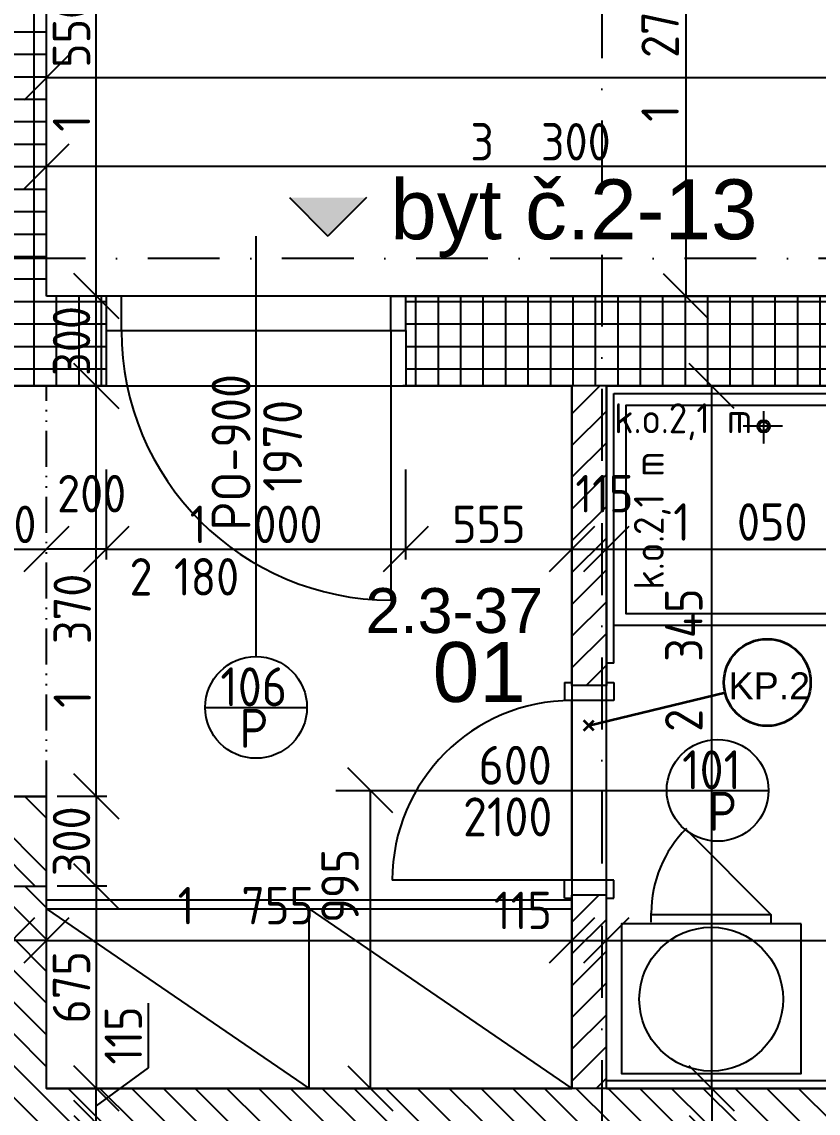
# Model space of a CAD drawing. Extents: x 4511820 to 5180432, y -1526536 to -944957.
# Drawn here: x 5102810 to 5105470, y -1206952 to -1203309 of the extents above; entities that cross this region are included whole.
import ezdxf

# ---------------------------------------------------------------- set-up
doc = ezdxf.new("R2010")
doc.units = 0
doc.header["$MEASUREMENT"] = 0
for name, pattern in [('ACAD_ISO12W100', [22, 12, -3, 0.5, -3, 0.5, -3]), ('BODKOCIARKOVANA_3', [5.6, 3, -1.3, 0, -1.3]), ('DASHED', [0.75, 0.5, -0.25])]:
    doc.linetypes.add(name, pattern=pattern)
doc.layers.get('0').update_dxf_attribs({"linetype": 'CONTINUOUS'})
doc.layers.get('Defpoints').update_dxf_attribs({"color": 61, "linetype": 'CONTINUOUS'})
for name, color, linetype in [('DVERE', 45, 'CONTINUOUS'), ('KÓTY', 4, 'CONTINUOUS'), ('MÚRY', 1, 'CONTINUOUS'), ('osi', 253, 'CONTINUOUS'), ('Plochy', 41, 'CONTINUOUS'), ('POPIS', 7, 'CONTINUOUS'), ('TENKÁ', 7, 'CONTINUOUS'), ('ZARIADENIE', 47, 'CONTINUOUS'), ('ZARIADENIE1', 145, 'CONTINUOUS'), ('ZARIADOVACIE', 144, 'CONTINUOUS'), ('ŠRAFY', 82, 'CONTINUOUS')]:
    doc.layers.add(name, color=color, linetype=linetype)
doc.layers.add('preklady', color=74, linetype='CONTINUOUS', lineweight=35)
doc.styles.add('ARIAL', font='arial.ttf')
doc.styles.add('Style-Arial', font='arial.ttf')
doc.styles.add('STYLE1', font='isocp.shx')
doc.dimstyles.new('STANDARD-50', dxfattribs={"dimtxt": 125, "dimasz": 150, "dimexe": 10, "dimexo": 200, "dimgap": 20, "dimtad": 1, "dimdsep": 46, "dimlunit": 6, "dimtxsty": 'STYLE1', "dimblk1": 'OBLIQUE', "dimblk2": 'OBLIQUE', "dimsah": 1, "dimcen": 2.5, "dimse1": 1, "dimse2": 1, "dimadec": 0, "dimazin": 0, "dimtfac": 1, "dimtmove": 1, "dimatfit": 3, "dimldrblk": 'OBLIQUE', "dimfxl": 1, "dimtolj": 1, "dimtzin": 0, "dimarcsym": 0})
pattern_1 = [(45, (515270.5, 214751.965), (-53.0330086, 53.0330086), [])]
pattern_2 = [(90, (-3307273.674, 579782.7), (-75, 1e-14), []), (180, (-3307273.674, 579782.7), (-1e-14, -75), [])]

# ---------------------------------------------------------------- blocks, each defined once
blk = doc.blocks.new('_OBLIQUE')
at = {"color": 0, "linetype": 'ByBlock'}
blk.add_line((-0.5, -0.5), (0.5, 0.5), dxfattribs=at)
blk = doc.blocks.new('*D27940')
at = {"layer": 'Defpoints', "color": 0}
for p in [(5103058.5, -1206984.2), (5103058.5, -1206984.2), (5103058.5, -1207034.2)]:
    blk.add_point(p, dxfattribs=at)
at = {"layer": 'KÓTY', "color": 0, "lineweight": -2}
blk.add_line((5103058.5, -1207034.2), (5103058.5, -1206984.2), dxfattribs=at)
at = {"layer": 'KÓTY', "color": 0, "linetype": 'ByBlock', "lineweight": -2, "xscale": 150, "yscale": 150, "zscale": 150}
for p, rotation in [((5103058.5, -1206984.2), 90), ((5103058.5, -1207034.2), 270)]:
    blk.add_blockref('_OBLIQUE', p, dxfattribs=dict(at, rotation=rotation))
at = {"layer": 'KÓTY', "color": 0, "insert": (5102949.5, -1207143), "char_height": 125, "attachment_point": 5, "rotation": 90, "style": 'STYLE1'}
blk.add_mtext('\\A1;50', dxfattribs=at)
blk = doc.blocks.new('*D27941')
at = {"layer": 'Defpoints', "color": 0}
for p in [(5103058.5, -1206869.2), (5103058.5, -1206869.2), (5103058.5, -1206984.2)]:
    blk.add_point(p, dxfattribs=at)
at = {"layer": 'KÓTY', "color": 0, "lineweight": -2}
for p, q in [((5103231.5, -1206585), (5103231.5, -1206800)), ((5103231.5, -1206800), (5103058.5, -1206926.7)), ((5103058.5, -1206984.2), (5103058.5, -1206869.2))]:
    blk.add_line(p, q, dxfattribs=at)
at = {"layer": 'KÓTY', "color": 0, "linetype": 'ByBlock', "lineweight": -2, "xscale": 150, "yscale": 150, "zscale": 150}
for p, rotation in [((5103058.5, -1206869.2), 90), ((5103058.5, -1206984.2), 270)]:
    blk.add_blockref('_OBLIQUE', p, dxfattribs=dict(at, rotation=rotation))
at = {"layer": 'KÓTY', "color": 0, "insert": (5103149, -1206692.5), "char_height": 125, "attachment_point": 5, "rotation": 90, "style": 'STYLE1'}
blk.add_mtext('\\A1;115', dxfattribs=at)
blk = doc.blocks.new('*D28046')
at = {"layer": 'Defpoints', "color": 0}
for p in [(5104762.5, -1206869.2), (5104762.5, -1207034.2), (5105114.5, -1207034.2)]:
    blk.add_point(p, dxfattribs=at)
at = {"layer": 'KÓTY', "color": 0, "lineweight": -2}
blk.add_line((5105114.5, -1206869.2), (5105114.5, -1207034.2), dxfattribs=at)
at = {"layer": 'KÓTY', "color": 0, "linetype": 'ByBlock', "lineweight": -2, "xscale": 150, "yscale": 150, "zscale": 150}
for p, rotation in [((5105114.5, -1206869.2), 90), ((5105114.5, -1207034.2), 270)]:
    blk.add_blockref('_OBLIQUE', p, dxfattribs=dict(at, rotation=rotation))
at = {"layer": 'KÓTY', "color": 0, "insert": (5104997, -1207173.5), "char_height": 125, "attachment_point": 5, "rotation": 90, "style": 'STYLE1'}
blk.add_mtext('\\A1;165', dxfattribs=at)
blk = doc.blocks.new('*D28047')
at = {"layer": 'Defpoints', "color": 0}
for p in [(5104762.5, -1204524.2), (5105114.5, -1204524.2), (5104762.5, -1206869.2)]:
    blk.add_point(p, dxfattribs=at)
at = {"layer": 'KÓTY', "color": 0, "lineweight": -2}
blk.add_line((5105114.5, -1206869.2), (5105114.5, -1204524.2), dxfattribs=at)
at = {"layer": 'KÓTY', "color": 0, "linetype": 'ByBlock', "lineweight": -2, "xscale": 150, "yscale": 150, "zscale": 150}
for p, rotation in [((5105114.5, -1204524.2), 90), ((5105114.5, -1206869.2), 270)]:
    blk.add_blockref('_OBLIQUE', p, dxfattribs=dict(at, rotation=rotation))
at = {"layer": 'KÓTY', "color": 0, "insert": (5105021, -1205439.5), "char_height": 125, "attachment_point": 5, "rotation": 90, "style": 'STYLE1'}
blk.add_mtext('\\A1;2ﾠ345', dxfattribs=at)
blk = doc.blocks.new('*D28050')
at = {"layer": 'Defpoints', "color": 0}
for p in [(5102592.5, -1205069), (5102892.5, -1205069), (5102892.5, -1205069)]:
    blk.add_point(p, dxfattribs=at)
at = {"layer": 'KÓTY', "color": 0, "lineweight": -2}
blk.add_line((5102592.5, -1205069), (5102892.5, -1205069), dxfattribs=at)
at = {"layer": 'KÓTY', "color": 0, "linetype": 'ByBlock', "lineweight": -2, "xscale": 150, "yscale": 150, "zscale": 150, "rotation": 180}
blk.add_blockref('_OBLIQUE', (5102592.5, -1205069), dxfattribs=at)
at = {"layer": 'KÓTY', "color": 0, "linetype": 'ByBlock', "lineweight": -2, "xscale": 150, "yscale": 150, "zscale": 150}
blk.add_blockref('_OBLIQUE', (5102892.5, -1205069), dxfattribs=at)
at = {"layer": 'KÓTY', "color": 0, "insert": (5102742.5, -1204986.5), "char_height": 125, "attachment_point": 5, "style": 'STYLE1'}
blk.add_mtext('\\A1;300', dxfattribs=at)
blk = doc.blocks.new('*D28053')
at = {"layer": 'Defpoints', "color": 0}
for p in [(5102892.5, -1206194.2), (5102892.5, -1206869.2), (5103058.5, -1206869.2)]:
    blk.add_point(p, dxfattribs=at)
at = {"layer": 'KÓTY', "color": 0, "lineweight": -2}
blk.add_line((5103058.5, -1206194.2), (5103058.5, -1206869.2), dxfattribs=at)
at = {"layer": 'KÓTY', "color": 0, "linetype": 'ByBlock', "lineweight": -2, "xscale": 150, "yscale": 150, "zscale": 150}
for p, rotation in [((5103058.5, -1206194.2), 90), ((5103058.5, -1206869.2), 270)]:
    blk.add_blockref('_OBLIQUE', p, dxfattribs=dict(at, rotation=rotation))
at = {"layer": 'KÓTY', "color": 0, "insert": (5102976, -1206531.7), "char_height": 125, "attachment_point": 5, "rotation": 90, "style": 'STYLE1'}
blk.add_mtext('\\A1;675', dxfattribs=at)
blk = doc.blocks.new('*D28054')
at = {"layer": 'Defpoints', "color": 0}
for p in [(5102892.5, -1205894.2), (5102892.5, -1206194.2), (5103058.5, -1206194.2)]:
    blk.add_point(p, dxfattribs=at)
at = {"layer": 'KÓTY', "color": 0, "lineweight": -2}
blk.add_line((5103058.5, -1205894.2), (5103058.5, -1206194.2), dxfattribs=at)
at = {"layer": 'KÓTY', "color": 0, "linetype": 'ByBlock', "lineweight": -2, "xscale": 150, "yscale": 150, "zscale": 150}
for p, rotation in [((5103058.5, -1205894.2), 90), ((5103058.5, -1206194.2), 270)]:
    blk.add_blockref('_OBLIQUE', p, dxfattribs=dict(at, rotation=rotation))
at = {"layer": 'KÓTY', "color": 0, "insert": (5102976, -1206044.2), "char_height": 125, "attachment_point": 5, "rotation": 90, "style": 'STYLE1'}
blk.add_mtext('\\A1;300', dxfattribs=at)
blk = doc.blocks.new('*D28055')
at = {"layer": 'Defpoints', "color": 0}
for p in [(5102892.5, -1204524.2), (5103058.5, -1204524.2), (5102892.5, -1205894.2)]:
    blk.add_point(p, dxfattribs=at)
at = {"layer": 'KÓTY', "color": 0, "lineweight": -2}
blk.add_line((5103058.5, -1205894.2), (5103058.5, -1204524.2), dxfattribs=at)
at = {"layer": 'KÓTY', "color": 0, "linetype": 'ByBlock', "lineweight": -2, "xscale": 150, "yscale": 150, "zscale": 150}
for p, rotation in [((5103058.5, -1204524.2), 90), ((5103058.5, -1205894.2), 270)]:
    blk.add_blockref('_OBLIQUE', p, dxfattribs=dict(at, rotation=rotation))
at = {"layer": 'KÓTY', "color": 0, "insert": (5102978.5, -1205375), "char_height": 125, "attachment_point": 5, "rotation": 90, "style": 'STYLE1'}
blk.add_mtext('\\A1;1ﾠ370', dxfattribs=at)
blk = doc.blocks.new('*D28058')
at = {"layer": 'Defpoints', "color": 0}
for p in [(5102892.5, -1205069), (5102892.5, -1205069), (5103092.5, -1205069)]:
    blk.add_point(p, dxfattribs=at)
at = {"layer": 'KÓTY', "color": 0, "lineweight": -2}
blk.add_line((5103092.5, -1205069), (5102892.5, -1205069), dxfattribs=at)
at = {"layer": 'KÓTY', "color": 0, "linetype": 'ByBlock', "lineweight": -2, "xscale": 150, "yscale": 150, "zscale": 150, "rotation": 180}
blk.add_blockref('_OBLIQUE', (5102892.5, -1205069), dxfattribs=at)
at = {"layer": 'KÓTY', "color": 0, "linetype": 'ByBlock', "lineweight": -2, "xscale": 150, "yscale": 150, "zscale": 150}
blk.add_blockref('_OBLIQUE', (5103092.5, -1205069), dxfattribs=at)
at = {"layer": 'KÓTY', "color": 0, "insert": (5103043.3, -1204884), "char_height": 125, "attachment_point": 5, "style": 'STYLE1'}
blk.add_mtext('\\A1;200', dxfattribs=at)
blk = doc.blocks.new('*D28059')
at = {"layer": 'Defpoints', "color": 0}
for p in [(5103058.5, -1204224.2), (5103058.5, -1204224.2), (5103058.5, -1204524.2)]:
    blk.add_point(p, dxfattribs=at)
at = {"layer": 'KÓTY', "color": 0, "lineweight": -2}
blk.add_line((5103058.5, -1204524.2), (5103058.5, -1204224.2), dxfattribs=at)
at = {"layer": 'KÓTY', "color": 0, "linetype": 'ByBlock', "lineweight": -2, "xscale": 150, "yscale": 150, "zscale": 150}
for p, rotation in [((5103058.5, -1204224.2), 90), ((5103058.5, -1204524.2), 270)]:
    blk.add_blockref('_OBLIQUE', p, dxfattribs=dict(at, rotation=rotation))
at = {"layer": 'KÓTY', "color": 0, "insert": (5102976, -1204374.2), "char_height": 125, "attachment_point": 5, "rotation": 90, "style": 'STYLE1'}
blk.add_mtext('\\A1;300', dxfattribs=at)
blk = doc.blocks.new('*D28060')
at = {"layer": 'Defpoints', "color": 0}
for p in [(5103058.5, -1202674.2), (5103058.5, -1202674.2), (5103058.5, -1204224.2)]:
    blk.add_point(p, dxfattribs=at)
at = {"layer": 'KÓTY', "color": 0, "lineweight": -2}
blk.add_line((5103058.5, -1204224.2), (5103058.5, -1202674.2), dxfattribs=at)
at = {"layer": 'KÓTY', "color": 0, "linetype": 'ByBlock', "lineweight": -2, "xscale": 150, "yscale": 150, "zscale": 150}
for p, rotation in [((5103058.5, -1202674.2), 90), ((5103058.5, -1204224.2), 270)]:
    blk.add_blockref('_OBLIQUE', p, dxfattribs=dict(at, rotation=rotation))
at = {"layer": 'KÓTY', "color": 0, "insert": (5102976, -1203449.2), "char_height": 125, "attachment_point": 5, "rotation": 90, "style": 'STYLE1'}
blk.add_mtext('\\A1;1ﾠ550', dxfattribs=at)
blk = doc.blocks.new('*D28063')
at = {"layer": 'Defpoints', "color": 0}
for p in [(5102892.5, -1206194.2), (5104647.5, -1206174.2), (5104647.5, -1206375)]:
    blk.add_point(p, dxfattribs=at)
at = {"layer": 'KÓTY', "color": 0, "lineweight": -2}
blk.add_line((5102892.5, -1206375), (5104647.5, -1206375), dxfattribs=at)
at = {"layer": 'KÓTY', "color": 0, "linetype": 'ByBlock', "lineweight": -2, "xscale": 150, "yscale": 150, "zscale": 150, "rotation": 180}
blk.add_blockref('_OBLIQUE', (5102892.5, -1206375), dxfattribs=at)
at = {"layer": 'KÓTY', "color": 0, "linetype": 'ByBlock', "lineweight": -2, "xscale": 150, "yscale": 150, "zscale": 150}
blk.add_blockref('_OBLIQUE', (5104647.5, -1206375), dxfattribs=at)
at = {"layer": 'KÓTY', "color": 0, "insert": (5103558, -1206259), "char_height": 125, "attachment_point": 5, "style": 'STYLE1'}
blk.add_mtext('\\A1;1ﾠ755', dxfattribs=at)
blk = doc.blocks.new('*D28064')
at = {"layer": 'Defpoints', "color": 0}
for p in [(5102777.5, -1206375), (5102777.5, -1206375), (5102892.5, -1206375)]:
    blk.add_point(p, dxfattribs=at)
at = {"layer": 'KÓTY', "color": 0, "lineweight": -2}
blk.add_line((5102892.5, -1206375), (5102777.5, -1206375), dxfattribs=at)
at = {"layer": 'KÓTY', "color": 0, "linetype": 'ByBlock', "lineweight": -2, "xscale": 150, "yscale": 150, "zscale": 150, "rotation": 180}
blk.add_blockref('_OBLIQUE', (5102777.5, -1206375), dxfattribs=at)
at = {"layer": 'KÓTY', "color": 0, "linetype": 'ByBlock', "lineweight": -2, "xscale": 150, "yscale": 150, "zscale": 150}
blk.add_blockref('_OBLIQUE', (5102892.5, -1206375), dxfattribs=at)
at = {"layer": 'KÓTY', "color": 0, "insert": (5102611.5, -1206324.5), "char_height": 125, "attachment_point": 5, "style": 'STYLE1'}
blk.add_mtext('\\A1;115', dxfattribs=at)
blk = doc.blocks.new('*D28065')
at = {"layer": 'Defpoints', "color": 0}
for p in [(5104647.5, -1206375), (5104762.5, -1206375), (5104762.5, -1206375)]:
    blk.add_point(p, dxfattribs=at)
at = {"layer": 'KÓTY', "color": 0, "lineweight": -2}
blk.add_line((5104647.5, -1206375), (5104762.5, -1206375), dxfattribs=at)
at = {"layer": 'KÓTY', "color": 0, "linetype": 'ByBlock', "lineweight": -2, "xscale": 150, "yscale": 150, "zscale": 150, "rotation": 180}
blk.add_blockref('_OBLIQUE', (5104647.5, -1206375), dxfattribs=at)
at = {"layer": 'KÓTY', "color": 0, "linetype": 'ByBlock', "lineweight": -2, "xscale": 150, "yscale": 150, "zscale": 150}
blk.add_blockref('_OBLIQUE', (5104762.5, -1206375), dxfattribs=at)
at = {"layer": 'KÓTY', "color": 0, "insert": (5104483.5, -1206275), "char_height": 125, "attachment_point": 5, "style": 'STYLE1'}
blk.add_mtext('\\A1;115', dxfattribs=at)
blk = doc.blocks.new('*D28066')
at = {"layer": 'Defpoints', "color": 0}
for p in [(5107467.5, -1206375), (5104762.5, -1206869.2), (5107467.5, -1206869.2)]:
    blk.add_point(p, dxfattribs=at)
at = {"layer": 'KÓTY', "color": 0, "lineweight": -2}
blk.add_line((5104762.5, -1206375), (5107467.5, -1206375), dxfattribs=at)
at = {"layer": 'KÓTY', "color": 0, "linetype": 'ByBlock', "lineweight": -2, "xscale": 150, "yscale": 150, "zscale": 150, "rotation": 180}
blk.add_blockref('_OBLIQUE', (5104762.5, -1206375), dxfattribs=at)
at = {"layer": 'KÓTY', "color": 0, "linetype": 'ByBlock', "lineweight": -2, "xscale": 150, "yscale": 150, "zscale": 150}
blk.add_blockref('_OBLIQUE', (5107467.5, -1206375), dxfattribs=at)
at = {"layer": 'KÓTY', "color": 0, "insert": (5106322, -1206277), "char_height": 125, "attachment_point": 5, "style": 'STYLE1'}
blk.add_mtext('\\A1;2ﾠ705', dxfattribs=at)
blk = doc.blocks.new('*D28067')
at = {"layer": 'Defpoints', "color": 0}
for p in [(5103859.3, -1205874.2), (5103859.3, -1206869.2), (5103974, -1206869.2)]:
    blk.add_point(p, dxfattribs=at)
at = {"layer": 'KÓTY', "color": 0, "lineweight": -2}
blk.add_line((5103974, -1205874.2), (5103974, -1206869.2), dxfattribs=at)
at = {"layer": 'KÓTY', "color": 0, "linetype": 'ByBlock', "lineweight": -2, "xscale": 150, "yscale": 150, "zscale": 150}
for p, rotation in [((5103974, -1205874.2), 90), ((5103974, -1206869.2), 270)]:
    blk.add_blockref('_OBLIQUE', p, dxfattribs=dict(at, rotation=rotation))
at = {"layer": 'KÓTY', "color": 0, "insert": (5103873, -1206193), "char_height": 125, "attachment_point": 5, "rotation": 90, "style": 'STYLE1'}
blk.add_mtext('\\A1;995', dxfattribs=at)
blk = doc.blocks.new('*D28069')
at = {"layer": 'Defpoints', "color": 0}
for p in [(5104647.5, -1205069), (5104762.5, -1205069), (5104762.5, -1205069)]:
    blk.add_point(p, dxfattribs=at)
at = {"layer": 'KÓTY', "color": 0, "lineweight": -2}
blk.add_line((5104647.5, -1205069), (5104762.5, -1205069), dxfattribs=at)
at = {"layer": 'KÓTY', "color": 0, "linetype": 'ByBlock', "lineweight": -2, "xscale": 150, "yscale": 150, "zscale": 150, "rotation": 180}
blk.add_blockref('_OBLIQUE', (5104647.5, -1205069), dxfattribs=at)
at = {"layer": 'KÓTY', "color": 0, "linetype": 'ByBlock', "lineweight": -2, "xscale": 150, "yscale": 150, "zscale": 150}
blk.add_blockref('_OBLIQUE', (5104762.5, -1205069), dxfattribs=at)
at = {"layer": 'KÓTY', "color": 0, "insert": (5104755.8, -1204884), "char_height": 125, "attachment_point": 5, "style": 'STYLE1'}
blk.add_mtext('\\A1;115', dxfattribs=at)
blk = doc.blocks.new('*D28070')
at = {"layer": 'Defpoints', "color": 0}
for p in [(5104762.5, -1205069), (5105812.5, -1205069), (5105812.5, -1205069)]:
    blk.add_point(p, dxfattribs=at)
at = {"layer": 'KÓTY', "color": 0, "lineweight": -2}
blk.add_line((5104762.5, -1205069), (5105812.5, -1205069), dxfattribs=at)
at = {"layer": 'KÓTY', "color": 0, "linetype": 'ByBlock', "lineweight": -2, "xscale": 150, "yscale": 150, "zscale": 150, "rotation": 180}
blk.add_blockref('_OBLIQUE', (5104762.5, -1205069), dxfattribs=at)
at = {"layer": 'KÓTY', "color": 0, "linetype": 'ByBlock', "lineweight": -2, "xscale": 150, "yscale": 150, "zscale": 150}
blk.add_blockref('_OBLIQUE', (5105812.5, -1205069), dxfattribs=at)
at = {"layer": 'KÓTY', "color": 0, "insert": (5105210, -1204978.5), "char_height": 125, "attachment_point": 5, "style": 'STYLE1'}
blk.add_mtext('\\A1;1ﾠ050', dxfattribs=at)
blk = doc.blocks.new('*D28080')
at = {"layer": 'Defpoints', "color": 0}
for p in [(5109232.5, -1203495), (5102892.5, -1204157.7), (5109232.5, -1204157.7)]:
    blk.add_point(p, dxfattribs=at)
at = {"layer": 'KÓTY', "color": 0, "lineweight": -2}
blk.add_line((5102892.5, -1203495), (5109232.5, -1203495), dxfattribs=at)
at = {"layer": 'KÓTY', "color": 0, "linetype": 'ByBlock', "lineweight": -2, "xscale": 150, "yscale": 150, "zscale": 150, "rotation": 180}
blk.add_blockref('_OBLIQUE', (5102892.5, -1203495), dxfattribs=at)
at = {"layer": 'KÓTY', "color": 0, "linetype": 'ByBlock', "lineweight": -2, "xscale": 150, "yscale": 150, "zscale": 150}
blk.add_blockref('_OBLIQUE', (5109232.5, -1203495), dxfattribs=at)
at = {"layer": 'KÓTY', "color": 0, "insert": (5106062.5, -1203412.5), "char_height": 125, "attachment_point": 5, "style": 'STYLE1'}
blk.add_mtext('\\A1;6ﾠ340', dxfattribs=at)
blk = doc.blocks.new('*D28085')
at = {"layer": 'Defpoints', "color": 0}
for p in [(5102892.5, -1203792), (5102892.5, -1204224.2), (5106192.5, -1204224.2)]:
    blk.add_point(p, dxfattribs=at)
at = {"layer": 'KÓTY', "color": 0, "lineweight": -2}
blk.add_line((5106192.5, -1203792), (5102892.5, -1203792), dxfattribs=at)
at = {"layer": 'KÓTY', "color": 0, "linetype": 'ByBlock', "lineweight": -2, "xscale": 150, "yscale": 150, "zscale": 150, "rotation": 180}
blk.add_blockref('_OBLIQUE', (5102892.5, -1203792), dxfattribs=at)
at = {"layer": 'KÓTY', "color": 0, "linetype": 'ByBlock', "lineweight": -2, "xscale": 150, "yscale": 150, "zscale": 150}
blk.add_blockref('_OBLIQUE', (5106192.5, -1203792), dxfattribs=at)
at = {"layer": 'KÓTY', "color": 0, "insert": (5104542.5, -1203709.5), "char_height": 125, "attachment_point": 5, "style": 'STYLE1'}
blk.add_mtext('\\A1;3ﾠ300', dxfattribs=at)
blk = doc.blocks.new('*D28088')
at = {"layer": 'Defpoints', "color": 0}
for p in [(5105192.5, -1202954.2), (5105027.5, -1204224.2), (5105192.5, -1204224.2)]:
    blk.add_point(p, dxfattribs=at)
at = {"layer": 'KÓTY', "color": 0, "lineweight": -2}
blk.add_line((5105027.5, -1202954.2), (5105027.5, -1204224.2), dxfattribs=at)
at = {"layer": 'KÓTY', "color": 0, "linetype": 'ByBlock', "lineweight": -2, "xscale": 150, "yscale": 150, "zscale": 150}
for p, rotation in [((5105027.5, -1202954.2), 90), ((5105027.5, -1204224.2), 270)]:
    blk.add_blockref('_OBLIQUE', p, dxfattribs=dict(at, rotation=rotation))
at = {"layer": 'KÓTY', "color": 0, "insert": (5104942, -1203420), "char_height": 125, "attachment_point": 5, "rotation": 90, "style": 'STYLE1'}
blk.add_mtext('\\A1;1ﾠ270', dxfattribs=at)
blk = doc.blocks.new('*D31508')
at = {"layer": 'Defpoints', "color": 0}
for p in [(5103092.5, -1204524.2), (5104092.5, -1204524.2), (5104092.5, -1205069)]:
    blk.add_point(p, dxfattribs=at)
at = {"layer": 'KÓTY', "color": 0, "lineweight": -2}
blk.add_line((5103092.5, -1205069), (5104092.5, -1205069), dxfattribs=at)
at = {"layer": 'KÓTY', "color": 0, "linetype": 'ByBlock', "lineweight": -2, "xscale": 150, "yscale": 150, "zscale": 150, "rotation": 180}
blk.add_blockref('_OBLIQUE', (5103092.5, -1205069), dxfattribs=at)
at = {"layer": 'KÓTY', "color": 0, "linetype": 'ByBlock', "lineweight": -2, "xscale": 150, "yscale": 150, "zscale": 150}
blk.add_blockref('_OBLIQUE', (5104092.5, -1205069), dxfattribs=at)
at = {"layer": 'KÓTY', "color": 0, "insert": (5103592.5, -1204986.5), "char_height": 125, "attachment_point": 5, "style": 'STYLE1'}
blk.add_mtext('\\A1;1ﾠ000', dxfattribs=at)
blk = doc.blocks.new('*D31509')
at = {"layer": 'Defpoints', "color": 0}
for p in [(5104092.5, -1204524.2), (5104647.5, -1204524.2), (5104647.5, -1205069)]:
    blk.add_point(p, dxfattribs=at)
at = {"layer": 'KÓTY', "color": 0, "lineweight": -2}
blk.add_line((5104092.5, -1205069), (5104647.5, -1205069), dxfattribs=at)
at = {"layer": 'KÓTY', "color": 0, "linetype": 'ByBlock', "lineweight": -2, "xscale": 150, "yscale": 150, "zscale": 150, "rotation": 180}
blk.add_blockref('_OBLIQUE', (5104092.5, -1205069), dxfattribs=at)
at = {"layer": 'KÓTY', "color": 0, "linetype": 'ByBlock', "lineweight": -2, "xscale": 150, "yscale": 150, "zscale": 150}
blk.add_blockref('_OBLIQUE', (5104647.5, -1205069), dxfattribs=at)
at = {"layer": 'KÓTY', "color": 0, "insert": (5104370, -1204986.5), "char_height": 125, "attachment_point": 5, "style": 'STYLE1'}
blk.add_mtext('\\A1;555', dxfattribs=at)

msp = doc.modelspace()

# ---------------------------------------------------------------- hatches: boundary and pattern name
at = {"layer": 'TENKÁ'}
h = msp.add_hatch(color=256, dxfattribs=at)
h.dxf.hatch_style = 1
h.paths.add_polyline_path([(5103704.09, -1203895.816), (5103960.91, -1203895.816), (5103832.5, -1204024.226)])
at = {"layer": 'ŠRAFY', "ltscale": 0.25}
h = msp.add_hatch(dxfattribs=at)
h.set_pattern_fill('ANSI37', color=256, scale=600, angle=45)
h.set_pattern_definition(pattern_2)
h.paths.add_polyline_path([(5102892.5, -1202674.226), (5102892.5, -1202394.226), (5102892.5, -1202114.226), (5102892.5, -1201834.226), (5102892.5, -1201554.226), (5102892.5, -1201274.226), (5102892.5, -1200994.226), (5102892.5, -1200714.226), (5102892.5, -1199614.226), (5102592.5, -1199614.226), (5102592.5, -1204524.226), (5102892.5, -1204524.226), (5103092.5, -1204524.226), (5103092.5, -1204339.226), (5103092.5, -1204224.226), (5102892.5, -1204224.226)])
h = msp.add_hatch(dxfattribs=at)
h.set_pattern_fill('ANSI37', color=256, scale=600, angle=45)
h.set_pattern_definition(pattern_2)
h.paths.add_polyline_path([(5104092.5, -1204339.226), (5104092.5, -1204524.226), (5104647.5, -1204524.226), (5104762.5, -1204524.226), (5105812.5, -1204524.226), (5105927.5, -1204524.226), (5106327.5, -1204524.226), (5106442.5, -1204524.226), (5107467.5, -1204524.226), (5107582.5, -1204524.226), (5107582.5, -1204224.226), (5107192.5, -1204224.226), (5106192.5, -1204224.226), (5104092.5, -1204224.226)])
h = msp.add_hatch(dxfattribs=at)
h.set_pattern_fill('ANSI31', color=256, scale=600, angle=90, style=0)
h.set_pattern_definition([(135, (-2904913.184, 133592.89), (-53.0330086, -53.0330086), [])])
h.paths.add_polyline_path([(5107582.5, -1207034.226), (5107582.5, -1204524.226), (5107467.5, -1204524.226), (5107467.5, -1206869.226), (5107342.5, -1206869.226), (5104762.5, -1206869.226), (5104647.5, -1206869.226), (5103770, -1206869.226), (5102892.5, -1206869.226), (5102892.5, -1206269.226), (5102892.5, -1206239.226), (5102892.5, -1206194.226), (5102777.5, -1206194.226), (5102777.5, -1206984.226), (5107467.5, -1206984.226), (5107467.5, -1207034.226)])
h = msp.add_hatch(dxfattribs=at)
h.set_pattern_fill('ANSI31', color=256, scale=600, style=0)
h.set_pattern_definition(pattern_1)
h.paths.add_polyline_path([(5104647.5, -1205524.226), (5104762.5, -1205524.226), (5104762.5, -1205514.226), (5104762.5, -1205449.226), (5104762.5, -1204524.226), (5104647.5, -1204524.226), (5104647.5, -1205514.226)])
at = {"layer": 'ŠRAFY'}
h = msp.add_hatch(dxfattribs=at)
h.set_pattern_fill('ANSI32', color=256, scale=500, angle=90)
h.set_pattern_definition([(135, (584112, 2493.08), (-132.5825215, -132.5825215), []), (135, (584112, 2581.47), (-132.5825215, -132.5825215), [])])
h.paths.add_polyline_path([(5100027.5, -1205894.226), (5099427.5, -1205894.226), (5099177.5, -1205894.226), (5099077.5, -1205894.226), (5098827.5, -1205894.226), (5097547.5, -1205894.226), (5097372.5, -1205894.226), (5096017.5, -1205894.226), (5096017.5, -1206194.226), (5097372.5, -1206194.226), (5097547.5, -1206194.226), (5102727.5, -1206194.226), (5102777.5, -1206194.226), (5102892.5, -1206194.226), (5102892.5, -1205894.226), (5102592.5, -1205894.226), (5101392.5, -1205894.226), (5101277.5, -1205894.226), (5100742.5, -1205894.226), (5100627.5, -1205894.226)])
at = {"layer": 'ŠRAFY', "ltscale": 0.25}
h = msp.add_hatch(dxfattribs=at)
h.set_pattern_fill('ANSI31', color=256, scale=600, style=0)
h.set_pattern_definition(pattern_1)
h.paths.add_polyline_path([(5104647.5, -1206234.226), (5104647.5, -1206239.226), (5104647.5, -1206269.226), (5104647.5, -1206869.226), (5104762.5, -1206869.226), (5104762.5, -1206844.226), (5104762.5, -1206234.226), (5104762.5, -1206224.226), (5104647.5, -1206224.226)])

# ---------------------------------------------------------------- linework, layer by layer
at = {"layer": 'DVERE', "ltscale": 0.25}
for p, q in [((5103592.5, -1205427.226), (5103592.5, -1204024.57)), ((5104622.5, -1205514.226), (5104647.5, -1205514.226)), ((5104622.5, -1205514.226), (5104622.5, -1205574.226)), ((5104762.5, -1205514.226), (5104787.5, -1205514.226)), ((5104787.5, -1205514.226), (5104787.5, -1205574.226)), ((5104787.5, -1205574.226), (5104622.5, -1205574.226)), ((5104647.5, -1206174.226), (5104647.5, -1205574.226)), ((5104762.5, -1206174.226), (5104762.5, -1205574.226)), ((5103422.5, -1205597.226), (5103762.5, -1205597.226)), ((5103422.5, -1205597.226), (5103762.5, -1205597.226)), ((5103859.344, -1205874.226), (5104964, -1205874.226)), ((5104964, -1205874.226), (5105304, -1205874.226)), ((5104647.5, -1206174.226), (5104047.5, -1206174.226)), ((5104762.5, -1206174.226), (5104617.5, -1206174.226)), ((5104622.5, -1206234.226), (5104622.5, -1206174.226)), ((5104787.5, -1206174.226), (5104622.5, -1206174.226)), ((5104787.5, -1206234.226), (5104787.5, -1206174.226)), ((5104622.5, -1206234.226), (5104647.5, -1206234.226)), ((5104762.5, -1206234.226), (5104787.5, -1206234.226))]:
    msp.add_line(p, q, dxfattribs=at)
at = {"layer": 'DVERE'}
for p, q in [((5104042.5, -1204224.226), (5103142.5, -1204224.226)), ((5103142.5, -1204339.226), (5104042.5, -1204339.226)), ((5104042.5, -1204339.226), (5104042.5, -1205239.226))]:
    msp.add_line(p, q, dxfattribs=at)
at = {"layer": 'DVERE', "ltscale": 0.25}
for centre in [(5103592.5, -1205597.226), (5105134, -1205874.226)]:
    msp.add_circle(centre, 170, dxfattribs=at)
at = {"layer": 'DVERE'}
msp.add_arc((5104042.5, -1204339.226), 900, 180, 270, dxfattribs=at)
at = {"layer": 'DVERE', "ltscale": 0.25}
msp.add_arc((5104647.5, -1206174.226), 600, 90, 180, dxfattribs=at)
at = {"layer": 'KÓTY'}
for p, q in [((5103092.5, -1205103.535), (5103092.5, -1204803.726)), ((5104092.5, -1205103.535), (5104092.5, -1204803.726)), ((5103094, -1205894.226), (5102928, -1205894.226)), ((5103094, -1206194.226), (5102928, -1206194.226))]:
    msp.add_line(p, q, dxfattribs=at)
at = {"layer": 'MÚRY'}
for p, q in [((5102892.5, -1204224.226), (5102892.5, -1199614.226)), ((5103142.5, -1204224.226), (5102892.5, -1204224.226)), ((5103142.5, -1204339.226), (5103142.5, -1204224.226)), ((5104042.5, -1204224.226), (5106192.5, -1204224.226)), ((5104042.5, -1204339.226), (5104042.5, -1204224.226)), ((5103092.5, -1204339.226), (5103142.5, -1204339.226)), ((5103092.5, -1204524.226), (5103092.5, -1204339.226)), ((5104042.5, -1204339.226), (5104092.5, -1204339.226)), ((5104092.5, -1204339.226), (5104092.5, -1204524.226)), ((5103092.5, -1204524.226), (5102592.5, -1204524.226)), ((5104647.5, -1204524.226), (5104082.5, -1204524.226)), ((5104647.5, -1205524.226), (5104647.5, -1204524.226)), ((5105812.5, -1204524.226), (5104762.5, -1204524.226)), ((5101392.5, -1205894.226), (5102892.5, -1205894.226)), ((5102892.5, -1206869.226), (5102892.5, -1205894.226)), ((5104647.5, -1206869.226), (5104647.5, -1206224.226)), ((5104762.5, -1206869.226), (5104762.5, -1206224.226))]:
    msp.add_line(p, q, dxfattribs=at)
at = {"layer": 'MÚRY', "ltscale": 0.25}
for p, q in [((5104762.5, -1204524.226), (5104762.5, -1205524.226)), ((5104762.5, -1205524.226), (5104647.5, -1205524.226)), ((5104762.5, -1206224.226), (5104647.5, -1206224.226)), ((5102892.5, -1206869.226), (5104647.5, -1206869.226)), ((5104762.5, -1206869.226), (5107467.5, -1206869.226))]:
    msp.add_line(p, q, dxfattribs=at)
at = {"layer": 'osi', "linetype": 'BODKOCIARKOVANA_3', "ltscale": 80}
for p, q in [((5104747.5, -1198261.132), (5104747.5, -1230189.035)), ((5157242.5, -1204099.226), (5093572.5, -1204099.226))]:
    msp.add_line(p, q, dxfattribs=at)
at = {"layer": 'Plochy'}
for points in [[(5102892.5, -1204224.226), (5102892.5, -1202674.226), (5104092.5, -1202674.226), (5104092.5, -1202954.226), (5105192.5, -1202954.226), (5105192.5, -1202989.226), (5105392.5, -1202989.226), (5105392.5, -1201564.226), (5107192.5, -1201564.226), (5107192.5, -1199614.226), (5109232.5, -1199614.226), (5109232.5, -1208569.226), (5107632.5, -1208569.226), (5107632.5, -1204224.226), (5107192.5, -1204224.226), (5107192.5, -1204109.226), (5106192.5, -1204109.226), (5106192.5, -1204224.226)], [(5102592.5, -1204524.226), (5104647.5, -1204524.226), (5104647.5, -1206869.226), (5102892.5, -1206869.226), (5102892.5, -1205894.226), (5102592.5, -1205894.226)], [(5104762.5, -1206869.226), (5104762.5, -1204524.226), (5105812.5, -1204524.226), (5105812.5, -1205424.226), (5106442.5, -1205424.226), (5106442.5, -1204639.226), (5107342.5, -1204639.226), (5107342.5, -1206869.226)]]:
    msp.add_lwpolyline(points, close=True, dxfattribs=at)
at = {"layer": 'preklady'}
for p, q in [((5104703.5, -1205658.035), (5105158.766, -1205548.106)), ((5104686.883, -1205674.652), (5104720.117, -1205641.418)), ((5104720.118, -1205674.652), (5104686.884, -1205641.418))]:
    msp.add_line(p, q, dxfattribs=at)
at = {"layer": 'preklady', "ltscale": 0.25}
msp.add_circle((5105299.715, -1205514.073), 145, dxfattribs=at)
at = {"layer": 'TENKÁ'}
for p, q in [((5103704.09, -1203895.816), (5103832.5, -1204024.226)), ((5103960.91, -1203895.816), (5103832.5, -1204024.226)), ((5103092.5, -1204339.226), (5103092.5, -1204224.226)), ((5104092.5, -1204339.226), (5104092.5, -1204224.226)), ((5104762.5, -1204524.226), (5104647.5, -1204524.226)), ((5104787.5, -1205449.226), (5104762.5, -1205449.226)), ((5102777.5, -1206194.226), (5102892.5, -1206194.226)), ((5104762.5, -1206869.226), (5104647.5, -1206869.226))]:
    msp.add_line(p, q, dxfattribs=at)
at = {"layer": 'TENKÁ', "linetype": 'ACAD_ISO12W100', "ltscale": 10}
for p, q in [((5102892.5, -1205894.226), (5102892.5, -1204524.226)), ((5103092.5, -1204524.226), (5104082.5, -1204524.226))]:
    msp.add_line(p, q, dxfattribs=at)
at = {"layer": 'TENKÁ', "ltscale": 0.25}
for p, q in [((5104787.5, -1205449.226), (5104787.5, -1204549.226)), ((5104787.5, -1204549.226), (5105787.5, -1204549.226)), ((5105787.5, -1205324.226), (5104787.5, -1205324.226)), ((5107317.5, -1206844.226), (5104762.5, -1206844.226))]:
    msp.add_line(p, q, dxfattribs=at)
at = {"layer": 'ZARIADENIE', "color": 45, "ltscale": 0.25}
for p, q in [((5102892.5, -1206239.226), (5104647.5, -1206239.226)), ((5102892.5, -1206269.226), (5104647.5, -1206269.226)), ((5102892.5, -1206269.226), (5103770, -1206869.226)), ((5103770, -1206869.226), (5103770, -1206269.226)), ((5103770, -1206269.226), (5104647.5, -1206869.226))]:
    msp.add_line(p, q, dxfattribs=at)
at = {"layer": 'ZARIADENIE1', "color": 8}
for p, q in [((5105029.657, -1206006.383), (5105312.5, -1206289.226)), ((5104912.5, -1206314.226), (5104912.5, -1206284.226)), ((5105312.5, -1206289.226), (5104912.5, -1206289.226)), ((5105312.5, -1206319.226), (5105312.5, -1206289.226)), ((5105412.5, -1206319.226), (5104812.5, -1206319.226))]:
    msp.add_line(p, q, dxfattribs=at)
msp.add_lwpolyline([(5105412.5, -1206319.226), (5104812.5, -1206319.226), (5104812.5, -1206819.226), (5105412.5, -1206819.226)], close=True, dxfattribs=at)
msp.add_circle((5105112.5, -1206571.226), 240, dxfattribs=at)
msp.add_arc((5105312.5, -1206284.226), 400, 135, 180, dxfattribs=at)
at = {"layer": 'ZARIADOVACIE', "linetype": 'DASHED'}
for p, q in [((5105287.5, -1204608.333), (5105287.5, -1204717.878)), ((5105350.488, -1204658.997), (5105219.035, -1204658.997))]:
    msp.add_line(p, q, dxfattribs=at)
at = {"layer": 'ZARIADOVACIE', "linetype": 'Continuous'}
msp.add_lwpolyline([(5105747.5, -1204589.226), (5104827.5, -1204589.226), (5104827.5, -1205284.226), (5105747.5, -1205284.226)], close=True, dxfattribs=at)
for centre, radius in [((5105287.773, -1204659.265), 20.877), ((5105287.5, -1204658.997), 14.781)]:
    msp.add_circle(centre, radius, dxfattribs=at)

# ---------------------------------------------------------------- texts
at = {"layer": 'DVERE', "style": 'STYLE1'}
for s, p in [('106', (5103472.97, -1205593.726)), ('P', (5103537.47, -1205732.363)), ('101', (5105015.47, -1205870.726)), ('P', (5105102.47, -1206009.363))]:
    msp.add_text(s, height=130, dxfattribs=at).set_placement(p)
at = {"layer": 'KÓTY', "insert": (5103352.847, -1205161.492), "char_height": 125, "attachment_point": 5, "style": 'STYLE1'}
msp.add_mtext('\\A1;2 180', dxfattribs=at)
at = {"layer": 'POPIS', "color": 41, "ltscale": 0.25, "style": 'Style-Arial'}
msp.add_text('byt č.2-13', height=200, dxfattribs=at).set_placement((5104040.608, -1204034.885))
at = {"layer": 'POPIS', "lineweight": 40, "ltscale": 0.25, "style": 'ARIAL'}
for s, height, p in [('2.3-37', 150, (5103957.411, -1205349.114)), ('01', 200, (5104182.311, -1205579.133))]:
    msp.add_text(s, height=height, dxfattribs=at).set_placement(p)
at = {"layer": 'preklady', "linetype": 'Continuous', "lineweight": 20, "style": 'ARIAL'}
msp.add_text('KP.2', height=90, dxfattribs=at).set_placement((5105170.451, -1205570.329))
at = {"layer": 'TENKÁ', "linetype": 'Continuous', "style": 'STYLE1'}
for s, height, p in [('PO-900', 130, (5103573.917, -1205006.797)), ('1970', 130, (5103746.024, -1204877.415)), ('k.o.2,1 m', 100, (5104954.202, -1205204.127))]:
    msp.add_text(s, height=height, rotation=90, dxfattribs=at).set_placement(p)
for s, height, p in [('k.o.2,1 m', 100, (5104788.487, -1204682.383)), ('600', 130, (5104335.429, -1205855.643)), ('2100', 130, (5104283.655, -1206027.75))]:
    msp.add_text(s, height=height, dxfattribs=at).set_placement(p)

# ---------------------------------------------------------------- dimensions: what is measured, and where the dimension line sits
at = {"layer": 'KÓTY'}
for base, p1, p2, picture, middle in [((5103058.5, -1202674.226), (5103058.5, -1204224.226), (5103058.5, -1202674.226), '*D28060', (5102975.957, -1203449.226)), ((5103058.5, -1204224.226), (5103058.5, -1204524.226), (5103058.5, -1204224.226), '*D28059', (5102976, -1204374.226)), ((5103058.5, -1206194.226), (5102892.5, -1205894.226), (5102892.5, -1206194.226), '*D28054', (5102976, -1206044.226)), ((5103058.5, -1206869.226), (5102892.5, -1206194.226), (5102892.5, -1206869.226), '*D28053', (5102976, -1206531.726))]:
    dim = msp.add_linear_dim(base=base, p1=p1, p2=p2, angle=90, dimstyle='STANDARD-50', dxfattribs=at)
    dim.commit()
    dim.dimension.update_dxf_attribs({"geometry": picture, "text_midpoint": middle})
for base, p1, p2, picture, middle in [((5105027.5, -1204224.226), (5105192.5, -1202954.226), (5105192.5, -1204224.226), '*D28088', (5105024.5, -1203420.035)), ((5103058.5, -1204524.226), (5102892.5, -1205894.226), (5102892.5, -1204524.226), '*D28055', (5103061, -1205375.035)), ((5105114.5, -1204524.226), (5104762.5, -1206869.226), (5104762.5, -1204524.226), '*D28047', (5105103.5, -1205439.535)), ((5103974, -1206869.226), (5103859.344, -1205874.226), (5103859.344, -1206869.226), '*D28067', (5103955.5, -1206193.035)), ((5103058.5, -1206869.226), (5103058.5, -1206984.226), (5103058.5, -1206869.226), '*D27941', (5103231.5, -1206780.035)), ((5105114.5, -1207034.226), (5104762.5, -1206869.226), (5104762.5, -1207034.226), '*D28046', (5105079.5, -1207173.535)), ((5103058.5, -1206984.226), (5103058.5, -1207034.226), (5103058.5, -1206984.226), '*D27940', (5103032, -1207143.035))]:
    dim = msp.add_linear_dim(base=base, p1=p1, p2=p2, angle=90, dimstyle='STANDARD-50', dxfattribs=at)
    dim.commit()
    dim.dimension.update_dxf_attribs({"geometry": picture, "text_midpoint": middle, "dimtype": 160})
for base, p1, p2, picture, middle in [((5109232.5, -1203495.035), (5102892.5, -1204157.726), (5109232.5, -1204157.726), '*D28080', (5106062.5, -1203412.492)), ((5102892.5, -1203792.035), (5106192.5, -1204224.226), (5102892.5, -1204224.226), '*D28085', (5104542.5, -1203709.492)), ((5102892.5, -1205069.035), (5103092.5, -1205069.035), (5102892.5, -1205069.035), '*D28058', (5103043.25, -1204884.035)), ((5104762.5, -1205069.035), (5104647.5, -1205069.035), (5104762.5, -1205069.035), '*D28069', (5104755.75, -1204884.035)), ((5102892.5, -1205069.035), (5102592.5, -1205069.035), (5102892.5, -1205069.035), '*D28050', (5102742.5, -1204986.535))]:
    dim = msp.add_linear_dim(base=base, p1=p1, p2=p2, dimstyle='STANDARD-50', dxfattribs=at)
    dim.commit()
    dim.dimension.update_dxf_attribs({"geometry": picture, "text_midpoint": middle})
for base, p1, p2, picture, middle in [((5104092.5, -1205069.035), (5103092.5, -1204524.226), (5104092.5, -1204524.226), '*D31508', (5103592.5, -1204986.492)), ((5104647.5, -1205069.035), (5104092.5, -1204524.226), (5104647.5, -1204524.226), '*D31509', (5104370, -1204986.535))]:
    dim = msp.add_linear_dim(base=base, p1=p1, p2=p2, dimstyle='STANDARD-50', override={"dimtxsty": 'STYLE1', "dimldrblk": 'OBLIQUE'}, dxfattribs=at)
    dim.commit()
    dim.dimension.update_dxf_attribs({"geometry": picture, "text_midpoint": middle})
for base, p1, p2, picture, middle in [((5105812.5, -1205069.035), (5104762.5, -1205069.035), (5105812.5, -1205069.035), '*D28070', (5105210, -1205061.035)), ((5104647.5, -1206375.035), (5102892.5, -1206194.226), (5104647.5, -1206174.226), '*D28063', (5103558, -1206341.535)), ((5104762.5, -1206375.035), (5104647.5, -1206375.035), (5104762.5, -1206375.035), '*D28065', (5104483.5, -1206357.535)), ((5107467.5, -1206375.035), (5104762.5, -1206869.226), (5107467.5, -1206869.226), '*D28066', (5106322, -1206359.535)), ((5102777.5, -1206375.035), (5102892.5, -1206375.035), (5102777.5, -1206375.035), '*D28064', (5102611.5, -1206407.035))]:
    dim = msp.add_linear_dim(base=base, p1=p1, p2=p2, dimstyle='STANDARD-50', dxfattribs=at)
    dim.commit()
    dim.dimension.update_dxf_attribs({"geometry": picture, "text_midpoint": middle, "dimtype": 160})

doc.saveas('drawing.dxf')
